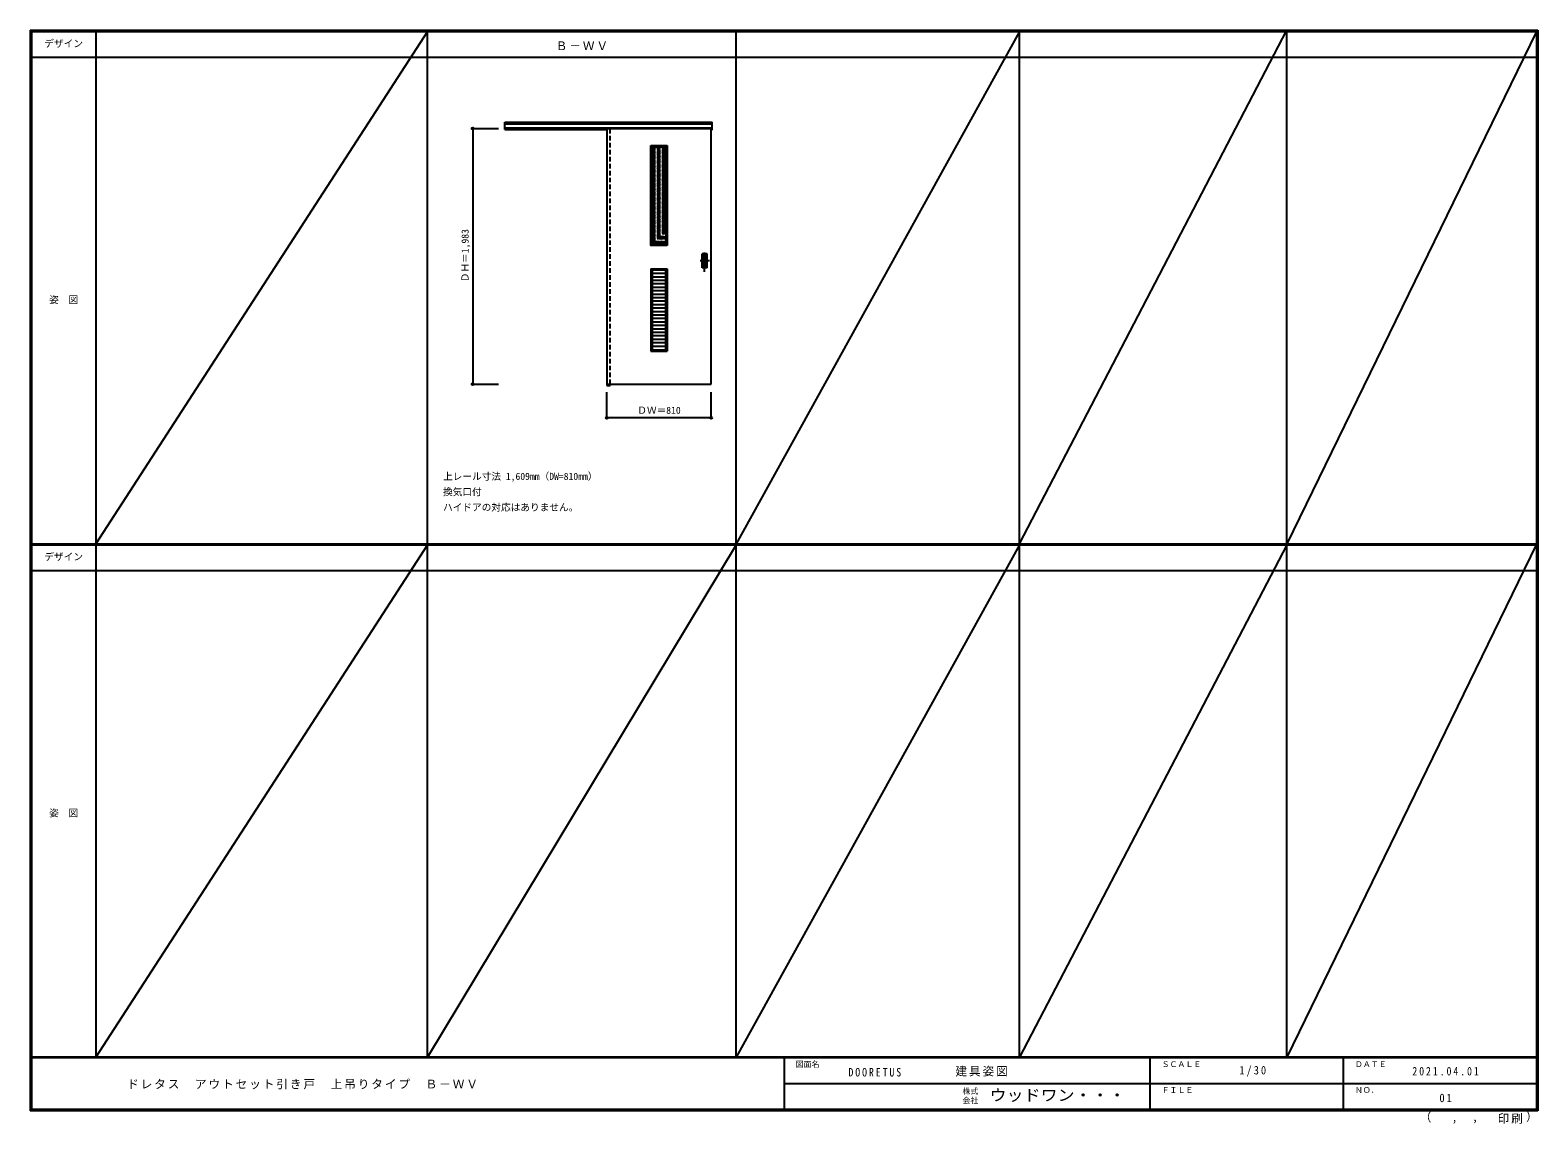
# Model space of a CAD drawing. Units: millimetres, scale not verified. Extents: x -6000 to 5700, y -4307 to 4175.
import ezdxf
from ezdxf.enums import TextEntityAlignment as Align

# ---------------------------------------------------------------- set-up
doc = ezdxf.new("R2010")
doc.units = ezdxf.units.MM
doc.header["$LTSCALE"] = 30
doc.header["$PDMODE"] = 32
doc.header["$PDSIZE"] = 15
doc.linetypes.add('CHAIN1', pattern=[8, 5, -1, 1, -1])
doc.linetypes.add('DASHED1', pattern=[1.8, 1.2, -0.6])
for name, color, linetype in [('0-2_扉', 3, 'Continuous'), ('0-4_枠', 3, 'Continuous'), ('0-6_引手', 7, 'Continuous'), ('0-A_文字', 7, 'Continuous'), ('0-B_寸法', 4, 'Continuous'), ('0-C_ハッチ', 4, 'DASHED1'), ('0-F', 7, 'Continuous'), ('F-1_枠', 6, 'Continuous'), ('F-A_文字', 7, 'Continuous')]:
    doc.layers.add(name, color=color, linetype=linetype)
doc.styles.add('ＭＳ ゴシック', font='')
doc.styles.get('ＭＳ ゴシック').set_extended_font_data('MS Gothic')

msp = doc.modelspace()

# ---------------------------------------------------------------- linework, layer by layer
at = {"layer": '0-2_扉'}
for p, q in [((-1525, 3412), (-1525, 1429)), ((-1525, 3412), (-715, 3412)), ((-715, 1429), (-715, 3412)), ((-1525, 1429), (-715, 1429))]:
    msp.add_line(p, q, dxfattribs=at)
at = {"layer": '0-2_扉', "color": 4, "linetype": 'DASHED1'}
msp.add_line((-1525, 3412), (-1525, 3408), dxfattribs=at)
at = {"layer": '0-4_枠'}
for p, q in [((-2316, 3462), (-707, 3462)), ((-2316, 3405), (-2316, 3462)), ((-2316, 3449), (-707, 3449)), ((-2316, 3417), (-707, 3417)), ((-2316, 3405), (-1525, 3405)), ((-1526, 3417), (-1526, 1420)), ((-1498, 3412), (-1498, 3417)), ((-1526, 1420), (-1498, 1420)), ((-1498, 1429), (-1498, 1420))]:
    msp.add_line(p, q, dxfattribs=at)
at = {"layer": '0-4_枠', "color": 4, "linetype": 'DASHED1'}
msp.add_line((-1498, 1429), (-1498, 3412), dxfattribs=at)
at = {"layer": '0-4_枠'}
msp.add_lwpolyline([(-715, 3405), (-707, 3405), (-707, 3462)], dxfattribs=at)
at = {"layer": '0-6_引手', "linetype": 'CHAIN1'}
for p, q in [((-766, 2301.27), (-766, 2472.12)), ((-727.93, 2386.5), (-800.44, 2386.5))]:
    msp.add_line(p, q, dxfattribs=at)
at = {"layer": '0-6_引手'}
for p, q in [((-747, 2441.5), (-785, 2441.5)), ((-785, 2331.5), (-785, 2441.5)), ((-753.5, 2425.5), (-778.5, 2425.5)), ((-778.5, 2347.5), (-778.5, 2425.5)), ((-753.5, 2347.5), (-778.5, 2347.5)), ((-753.5, 2347.5), (-753.5, 2425.5)), ((-747, 2331.5), (-747, 2441.5)), ((-747, 2331.5), (-785, 2331.5))]:
    msp.add_line(p, q, dxfattribs=at)
at = {"layer": '0-6_引手', "linetype": 'DASHED1'}
for p, q in [((-782, 2335.5), (-782, 2437.5)), ((-750, 2335.5), (-782, 2335.5))]:
    msp.add_line(p, q, dxfattribs=at)
msp.add_lwpolyline([(-750, 2335.5), (-750, 2437.5), (-782, 2437.5)], dxfattribs=at)
at = {"layer": '0-B_寸法'}
for p, q in [((-2566, 3412), (-2566, 1429)), ((-2566, 3412), (-2366, 3412)), ((-2566, 1429), (-2366, 1429)), ((-1525, 1168), (-1525, 1368)), ((-715, 1168), (-715, 1368)), ((-715, 1168), (-1525, 1168))]:
    msp.add_line(p, q, dxfattribs=at)
at = {"layer": '0-B_寸法', "color": 7}
for p in [(-2566, 3412), (-2566, 1429), (-1525, 1168), (-715, 1168)]:
    msp.add_point(p, dxfattribs=at)
at = {"layer": '0-C_ハッチ', "color": 7, "linetype": 'Continuous'}
for p, q in [((-1182.5, 3280.5), (-1172.5, 3270.5)), ((-1182.5, 3280.5), (-1057.5, 3280.5)), ((-1057.5, 3280.5), (-1067.5, 3270.5)), ((-1057.5, 3280.5), (-1057.5, 2505.5)), ((-1172.5, 2515.5), (-1182.5, 2505.5)), ((-1067.5, 2515.5), (-1057.5, 2505.5)), ((-1182.5, 2324.5), (-1182.5, 1685.5)), ((-1182.5, 2324.5), (-1172.5, 2314.5)), ((-1182.5, 2324.5), (-1057.5, 2324.5)), ((-1057.5, 2324.5), (-1067.5, 2314.5)), ((-1057.5, 2324.5), (-1057.5, 1685.5)), ((-1172.5, 1695.5), (-1182.5, 1685.5)), ((-1182.5, 1685.5), (-1057.5, 1685.5)), ((-1067.5, 1695.5), (-1057.5, 1685.5))]:
    msp.add_line(p, q, dxfattribs=at)
at = {"layer": '0-C_ハッチ', "color": 3, "linetype": 'Continuous'}
for p, q in [((-1172.5, 3270.5), (-1067.5, 3270.5)), ((-1172.5, 3270.5), (-1172.5, 2515.5)), ((-1067.5, 3270.5), (-1067.5, 2515.5)), ((-1172.5, 2515.5), (-1067.5, 2515.5)), ((-1172.5, 2314.5), (-1172.5, 1695.5)), ((-1067.5, 2314.5), (-1172.5, 2314.5)), ((-1067.5, 2287.59), (-1172.5, 2287.59)), ((-1067.5, 2260.67), (-1172.5, 2260.67)), ((-1067.5, 2233.76), (-1172.5, 2233.76)), ((-1067.5, 1695.5), (-1067.5, 2314.5)), ((-1067.5, 2206.85), (-1172.5, 2206.85)), ((-1067.5, 2179.93), (-1172.5, 2179.93)), ((-1067.5, 2153.02), (-1172.5, 2153.02)), ((-1067.5, 2126.11), (-1172.5, 2126.11)), ((-1067.5, 2099.2), (-1172.5, 2099.2)), ((-1067.5, 2072.28), (-1172.5, 2072.28)), ((-1067.5, 2045.37), (-1172.5, 2045.37)), ((-1067.5, 2018.46), (-1172.5, 2018.46)), ((-1067.5, 1991.54), (-1172.5, 1991.54)), ((-1067.5, 1964.63), (-1172.5, 1964.63)), ((-1067.5, 1937.72), (-1172.5, 1937.72)), ((-1067.5, 1910.8), (-1172.5, 1910.8)), ((-1067.5, 1883.89), (-1172.5, 1883.89)), ((-1067.5, 1856.98), (-1172.5, 1856.98)), ((-1067.5, 1830.07), (-1172.5, 1830.07)), ((-1067.5, 1803.15), (-1172.5, 1803.15)), ((-1067.5, 1776.24), (-1172.5, 1776.24)), ((-1067.5, 1749.33), (-1172.5, 1749.33)), ((-1067.5, 1722.41), (-1172.5, 1722.41)), ((-1172.5, 1695.5), (-1067.5, 1695.5))]:
    msp.add_line(p, q, dxfattribs=at)
at = {"layer": '0-C_ハッチ'}
for p, q in [((-1172.5, 3166.5), (-1068.5, 3270.5)), ((-1172.5, 3176.4), (-1078.4, 3270.5)), ((-1172.5, 3186.3), (-1088.3, 3270.5)), ((-1172.5, 3196.2), (-1098.2, 3270.5)), ((-1172.5, 3206.1), (-1108.1, 3270.5)), ((-1172.5, 3216), (-1118, 3270.5)), ((-1172.5, 3225.9), (-1127.9, 3270.5)), ((-1172.5, 3235.8), (-1137.8, 3270.5)), ((-1172.5, 3245.7), (-1147.7, 3270.5)), ((-1172.5, 3255.6), (-1157.59, 3270.5)), ((-1172.5, 3265.5), (-1167.49, 3270.5)), ((-1172.5, 3156.6), (-1067.5, 3261.6)), ((-1172.5, 3146.7), (-1067.5, 3251.7)), ((-1172.5, 3136.8), (-1067.5, 3241.8)), ((-1172.5, 3126.9), (-1067.5, 3231.9)), ((-1172.5, 3117), (-1067.5, 3222)), ((-1172.5, 3107.1), (-1067.5, 3212.1)), ((-1172.5, 3097.2), (-1067.5, 3202.2)), ((-1172.5, 3087.3), (-1067.5, 3192.3)), ((-1172.5, 3077.4), (-1067.5, 3182.4)), ((-1172.5, 3067.51), (-1067.5, 3172.5)), ((-1172.5, 3057.61), (-1067.5, 3162.61)), ((-1172.5, 3047.71), (-1067.5, 3152.71)), ((-1172.5, 3037.81), (-1067.5, 3142.81)), ((-1172.5, 3027.91), (-1067.5, 3132.91)), ((-1172.5, 3018.01), (-1067.5, 3123.01)), ((-1172.5, 3008.11), (-1067.5, 3113.11)), ((-1172.5, 2998.21), (-1067.5, 3103.21)), ((-1172.5, 2988.31), (-1067.5, 3093.31)), ((-1172.5, 2978.41), (-1067.5, 3083.41)), ((-1172.5, 2968.51), (-1067.5, 3073.51)), ((-1172.5, 2958.61), (-1067.5, 3063.61)), ((-1172.5, 2948.71), (-1067.5, 3053.71)), ((-1172.5, 2938.81), (-1067.5, 3043.81)), ((-1172.5, 2928.91), (-1067.5, 3033.91)), ((-1172.5, 2919.01), (-1067.5, 3024.01)), ((-1172.5, 2909.11), (-1067.5, 3014.11)), ((-1172.5, 2899.21), (-1067.5, 3004.21)), ((-1172.5, 2889.31), (-1067.5, 2994.31)), ((-1172.5, 2879.41), (-1067.5, 2984.41)), ((-1172.5, 2869.52), (-1067.5, 2974.52)), ((-1172.5, 2859.62), (-1067.5, 2964.62)), ((-1172.5, 2849.72), (-1067.5, 2954.72)), ((-1172.5, 2839.82), (-1067.5, 2944.82)), ((-1172.5, 2829.92), (-1067.5, 2934.92)), ((-1172.5, 2820.02), (-1067.5, 2925.02)), ((-1172.5, 2810.12), (-1067.5, 2915.12)), ((-1172.5, 2800.22), (-1067.5, 2905.22)), ((-1172.5, 2790.32), (-1067.5, 2895.32)), ((-1172.5, 2780.42), (-1067.5, 2885.42)), ((-1172.5, 2770.52), (-1067.5, 2875.52)), ((-1172.5, 2760.62), (-1067.5, 2865.62)), ((-1172.5, 2750.72), (-1067.5, 2855.72)), ((-1172.5, 2740.82), (-1067.5, 2845.82)), ((-1172.5, 2730.92), (-1067.5, 2835.92)), ((-1172.5, 2721.02), (-1067.5, 2826.02)), ((-1172.5, 2711.12), (-1067.5, 2816.12)), ((-1172.5, 2701.22), (-1067.5, 2806.22)), ((-1172.5, 2691.32), (-1067.5, 2796.32)), ((-1172.5, 2681.42), (-1067.5, 2786.42)), ((-1172.5, 2671.53), (-1067.5, 2776.53)), ((-1172.5, 2661.63), (-1067.5, 2766.63)), ((-1172.5, 2651.73), (-1067.5, 2756.73)), ((-1172.5, 2641.83), (-1067.5, 2746.83)), ((-1172.5, 2631.93), (-1067.5, 2736.93)), ((-1172.5, 2622.03), (-1067.5, 2727.03)), ((-1172.5, 2612.13), (-1067.5, 2717.13)), ((-1172.5, 2602.23), (-1067.5, 2707.23)), ((-1172.5, 2592.33), (-1067.5, 2697.33)), ((-1172.5, 2582.43), (-1067.5, 2687.43)), ((-1172.5, 2572.53), (-1067.5, 2677.53)), ((-1172.5, 2562.63), (-1067.5, 2667.63)), ((-1172.5, 2552.73), (-1067.5, 2657.73)), ((-1172.5, 2542.83), (-1067.5, 2647.83)), ((-1172.5, 2532.93), (-1067.5, 2637.93)), ((-1172.5, 2523.03), (-1067.5, 2628.03)), ((-1170.13, 2515.5), (-1067.5, 2618.13)), ((-1160.23, 2515.5), (-1067.5, 2608.23)), ((-1150.33, 2515.5), (-1067.5, 2598.33)), ((-1140.43, 2515.5), (-1067.5, 2588.43)), ((-1130.54, 2515.5), (-1067.5, 2578.54)), ((-1120.64, 2515.5), (-1067.5, 2568.64)), ((-1110.74, 2515.5), (-1067.5, 2558.74)), ((-1100.84, 2515.5), (-1067.5, 2548.84)), ((-1090.94, 2515.5), (-1067.5, 2538.94)), ((-1081.04, 2515.5), (-1067.5, 2529.04)), ((-1071.14, 2515.5), (-1067.5, 2519.14))]:
    msp.add_line(p, q, dxfattribs=at)
at = {"layer": '0-C_ハッチ', "color": 7, "linetype": 'Continuous'}
msp.add_lwpolyline([(-1057.5, 2505.5), (-1182.5, 2505.5), (-1182.5, 3280.5)], dxfattribs=at)
at = {"layer": '0-F'}
for p, q in [((-2916, 4165), (-5490, 190.5)), ((1678, 4165), (-522, 190.5)), ((1678, 190.5), (3752, 4175)), ((5690, 4165), (3752, 190.5)), ((-2916, 184.5), (-5490, -3790)), ((-522, 184.5), (-2916, -3790)), ((1678, 184.5), (-522, -3790)), ((3752, 184.5), (1678, -3790)), ((5690, 187.5), (3752, -3790))]:
    msp.add_line(p, q, dxfattribs=at)
at = {"layer": 'F-1_枠'}
for p, q in [((-6000, 4175), (5700, 4175)), ((-6000, 4175), (-6000, -4205)), ((-6000, 4170), (5700, 4170)), ((-6000, 4165), (5700, 4165)), ((-5995, 4175), (-5995, -4205)), ((-5990, 4175), (-5990, -4205)), ((-5490, 4175), (-5490, -3790)), ((-2916, -3790), (-2916, 4175)), ((-522, -3790), (-522, 4175)), ((1678, -3790), (1678, 4175)), ((3752, -3790), (3752, 4175)), ((5690, 4175), (5690, -4205)), ((5695, 4175), (5695, -4205)), ((5700, 4175), (5700, -4205)), ((-6000, 3965), (5700, 3965)), ((-6000, 190.5), (5700, 190.5)), ((-6000, 187.5), (5700, 187.5)), ((-6000, 184.5), (5700, 184.5)), ((-6000, -15.5), (5700, -15.5)), ((5700, -3790), (-6000, -3790)), ((5700, -3795), (-6000, -3795)), ((-150, -3795), (-150, -4195)), ((2690, -3795), (2690, -4195)), ((4190, -3795), (4190, -4195)), ((-150, -3995), (5690, -3995.01)), ((5700, -4195), (-6000, -4195)), ((5700, -4200), (-6000, -4200)), ((5700, -4205), (-6000, -4205))]:
    msp.add_line(p, q, dxfattribs=at)

# ---------------------------------------------------------------- texts
at = {"layer": '0-A_文字', "style": 'ＭＳ ゴシック'}
for s, p in [('上レール寸法 1,609mm（DW=810mm）', (-2796, 670.5)), ('換気口付', (-2796, 550.5)), ('ハイドアの対応はありません。', (-2796, 430.5))]:
    msp.add_text(s, height=54.99, dxfattribs=at).set_placement(p, align=Align.BOTTOM_LEFT)
at = {"layer": '0-A_文字', "insert": (-1921.5, 4020), "char_height": 65.98, "attachment_point": 7, "style": 'ＭＳ ゴシック'}
msp.add_mtext('\\T1.17;Ｂ－ＷＶ', dxfattribs=at)
at = {"layer": '0-B_寸法', "color": 7, "style": 'ＭＳ ゴシック'}
msp.add_text('ＤＨ＝1,983', height=54.99, rotation=90, dxfattribs=at).set_placement((-2581, 2220.25), align=Align.BOTTOM_LEFT)
msp.add_text('ＤＷ＝810', height=54.99, dxfattribs=at).set_placement((-1288.75, 1183), align=Align.BOTTOM_LEFT)
at = {"layer": 'F-A_文字', "style": 'ＭＳ ゴシック'}
for s, height, p in [('デザイン', 54.99, (-5890, 4027.5)), ('姿\u3000図', 54.99, (-5852.5, 2040.25)), ('デザイン', 54.99, (-5890, 47)), ('姿\u3000図', 54.99, (-5852.5, -1940.25)), ('図面名', 43.99, (-60, -3880)), ('ＳＣＡＬＥ', 43.99, (2780, -3880)), ('ＤＡＴＥ', 43.99, (4280, -3880)), ('株式', 43.99, (1235, -4089)), ('ＦＩＬＥ', 43.99, (2780, -4080)), ('ＮＯ．', 43.99, (4280, -4080)), ('会社', 43.99, (1235, -4161)), ('（', 65.98, (4784.03, -4308.31)), ('）', 65.98, (5608.4, -4304.13)), (',', 65.98, (5031.28, -4308.31)), (',', 65.98, (5190.2, -4305.53))]:
    msp.add_text(s, height=height, dxfattribs=at).set_placement(p, align=Align.BOTTOM_LEFT)
at = {"layer": 'F-A_文字', "style": 'ＭＳ ゴシック', "width": 1.1}
msp.add_text('ウッドワン・・・', height=87.98, dxfattribs=at).set_placement((1445, -4155), align=Align.BOTTOM_LEFT)
at = {"layer": 'F-A_文字', "char_height": 65.98, "attachment_point": 7, "style": 'ＭＳ ゴシック'}
for s, insert in [('\\T1.17;建具姿図', (1180.42, -3940)), ('\\T1.38;\\W0.9;1/30', (3383.75, -3940)), ('\\T1.17;ドレタス\u3000アウトセット引き戸\u3000上吊りタイプ\u3000Ｂ－ＷＶ', (-5247.55, -4040)), ('\\T1.39;\\W0.85;DOORETUS', (350, -3940.79)), ('\\T1.39;\\W0.85;2021.04.01', (4726.25, -3932.5)), ('\\T1.36;\\W0.9;01', (4936.25, -4140)), ('\\T1.17;印刷', (5388.15, -4306.92))]:
    msp.add_mtext(s, dxfattribs=dict(at, insert=insert))

doc.saveas('drawing.dxf')
